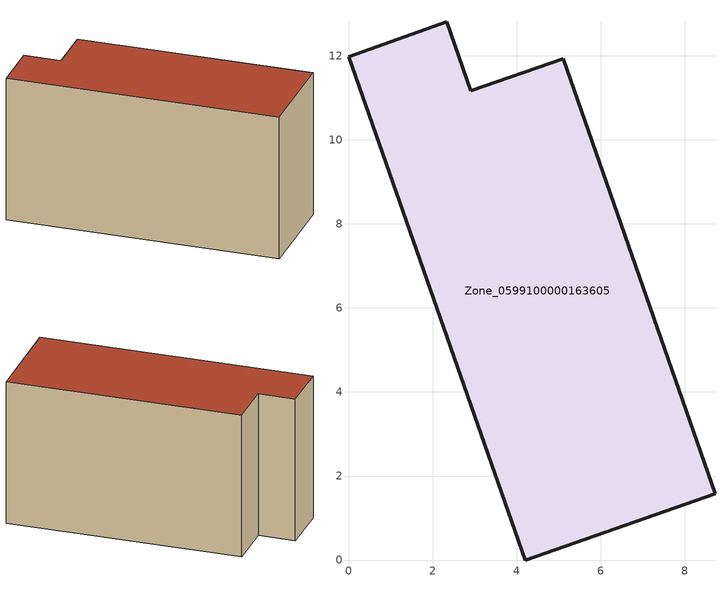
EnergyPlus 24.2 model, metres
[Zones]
Zone_0599100000163605
 floor ground (C_G): 4.21,0 0,11.98 2.34,12.8 2.91,11.16 5.11,11.93 8.72,1.58 z0
 wall outside (C_F): 2.91,11.16 2.34,12.8 0,11.98 4.21,0 8.72,1.58 5.11,11.93 2.91,11.16 z0:6.93
 roof outside (C_R): 8.72,1.58 5.11,11.93 2.91,11.16 2.34,12.8 0,11.98 4.21,0 z6.93
[BUILDING]
Pand.0599100000163605: North Axis=0; Terrain=City; Loads Convergence Tolerance Value=0.04; Temperature Convergence Tolerance Value=0.4; Solar Distribution=FullExterior; Maximum Number of Warmup Days=25; Minimum Number of Warmup Days=1
[Site:Location]
Rotterdam.The.Hague.AP_ZH_NLD Design_Conditions: Latitude=51.96; Longitude=4.45; Time Zone=1; Elevation=-4.5
[SITE:GROUNDTEMPERATURE:BUILDINGSURFACE]
18, 18, 18, 18, 18, 18, 18, 18, 18, 18, 18, 18
[MATERIAL] Thermal Absorptance=0.9; Solar Absorptance=0.7; Visible Absorptance=0.7
Name | Roughness | Thickness | Conductivity | Density | Specific Heat
G.TI.1992-2005 | MediumSmooth | 0.15 | 0.06 | 540 | 1210
F.TI.1992-2005 | Rough | 0.3 | 0.12 | 1920 | 840
R.TI.1992-2005 | MediumRough | 0.2 | 0.08 | 1500 | 1000
[CONSTRUCTION]
C_G: G.TI.1992-2005
C_F: F.TI.1992-2005
C_R: R.TI.1992-2005
[ZONE]
Zone_0599100000163605: Type=1; Multiplier=1; Ceiling Height=Autocalculate; Volume=Autocalculate; Floor Area=autocalculate; Part of Total Floor Area=Yes
[ZONEINFILTRATION:DESIGNFLOWRATE]
Infil_Zone_0599100000163605: Zone or ZoneList or Space or SpaceList=Zone_0599100000163605; Schedule=AlwaysOn; Design Flow Rate Calculation Method=Flow/Area; Flow Rate per Floor Area=0.0015; Constant Term Coefficient=1; Temperature Term Coefficient=0; Velocity Term Coefficient=0; Velocity Squared Term Coefficient=0
[HVACTEMPLATE:ZONE:IDEALLOADSAIRSYSTEM]
Zone_0599100000163605: Maximum Heating Supply Air Temperature=50; Minimum Cooling Supply Air Temperature=13; Maximum Heating Supply Air Humidity Ratio=0.0156; Minimum Cooling Supply Air Humidity Ratio=0.0077; Heating Limit=NoLimit; Cooling Limit=NoLimit; Dehumidification Control Type=ConstantSensibleHeatRatio; Cooling Sensible Heat Ratio=0.7; Dehumidification Setpoint=60; Humidification Control Type=None; Humidification Setpoint=30; Outdoor Air Method=None; Outdoor Air Flow Rate per Person=0.00944; Outdoor Air Flow Rate per Zone Floor Area=0; Outdoor Air Flow Rate per Zone=0; Demand Controlled Ventilation Type=None; Outdoor Air Economizer Type=NoEconomizer; Heat Recovery Type=None; Sensible Heat Recovery Effectiveness=0.7; Latent Heat Recovery Effectiveness=0.65
[ZONECONTROL:THERMOSTAT]
ThermostatControl_Zone_0599100000163605: Zone or ZoneList=Zone_0599100000163605; Control Type Schedule=DualSetpointControlType; Control 1=Thermostat_Zone_0599100000163605; Temperature Difference Between Cutout And Setpoint=0
[THERMOSTATSETPOINT:DUALSETPOINT]
Thermostat_Zone_0599100000163605: Heating Setpoint Temperature Schedule=HeatingSetpoint_Zone_0599100000163605; Cooling Setpoint Temperature Schedule=CoolingSetpoint_Zone_0599100000163605
[SCHEDULE:COMPACT]
HeatingSetpoint_Zone_0599100000163605: Through: 12/31, For: AllDays, Until: 24:00, 21
CoolingSetpoint_Zone_0599100000163605: Through: 12/31, For: AllDays, Until: 24:00, 24
DualSetpointControlType: Through: 12/31, For: AllDays, Until: 24:00, 4
AlwaysOn: Through: 12/31, For: AllDays, Until: 24:00, 1
